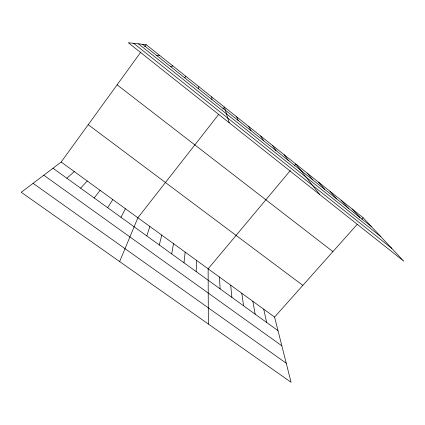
<?xml version="1.0" encoding="UTF-8"?>
<svg xmlns="http://www.w3.org/2000/svg" width="425" height="425" viewBox="0 0 425 425"><rect width="100%" height="100%" fill="white"/><g stroke="black" fill="none" stroke-linecap="round" stroke-linejoin="round"><path stroke-width="0.64" d="M196.143 271.564L196.701 260.509M183.982 262.788L185.162 252.126M171.705 253.922L173.512 243.663M198.401 88.756L198.889 86.705M159.306 244.97L161.75 235.115M146.779 235.928L149.876 226.488M119.632 261.561L137.886 217.781L218.827 114.213M120.96 217.292L125.418 208.723M107.652 207.687L112.822 199.569M61.163 162.042L274.577 317.087L291.061 382.256L21.25 192.297L61.163 162.042L140.914 51.967M144.691 46.755L146.2 44.673L363.12 217.738L403.75 261.163L128.308 42.744L146.2 44.673M94.201 197.976L100.103 190.331M222.817 109.113L224.411 107.068L229.208 122.756M290.333 170.558L208.138 268.818L208.34 324.015M294.536 165.532L295.8 164.023L319.733 194.538M184.678 77.823L185.927 76.362M274.577 317.087L357.181 224.4M361.845 219.162L363.12 217.738M80.612 188.169L87.252 180.992M66.879 178.25L74.274 171.567M170.802 66.767L172.826 65.912M156.772 55.59L159.582 55.346M33.081 183.329L286.253 363.242M43.791 175.212L281.844 345.812M52.998 168.231L278.014 330.661M88.219 124.7L302.834 285.382M117.114 84.819L332.924 251.621M138.481 43.839L380.901 236.741M133.668 43.323L391.792 248.381M142.582 44.28L371.498 226.69M352.166 208.999L359.996 217.526M341.11 200.175L348.378 208.266M329.943 191.271L336.637 198.916M318.67 182.277L324.785 189.47M307.291 173.193L312.805 179.924M284.192 154.769L288.479 160.538M272.473 145.414L276.123 150.694M260.637 135.973L263.638 140.744M248.683 126.432L251.021 130.693M236.608 116.801L238.271 120.53M263.755 309.23L266.65 322.463M252.838 301.293L255.181 314.181M241.814 293.287L243.599 305.819M230.695 285.207L231.907 297.383M211.714 96.942L211.969 99.572M219.47 277.052L220.102 288.857"/></g></svg>
